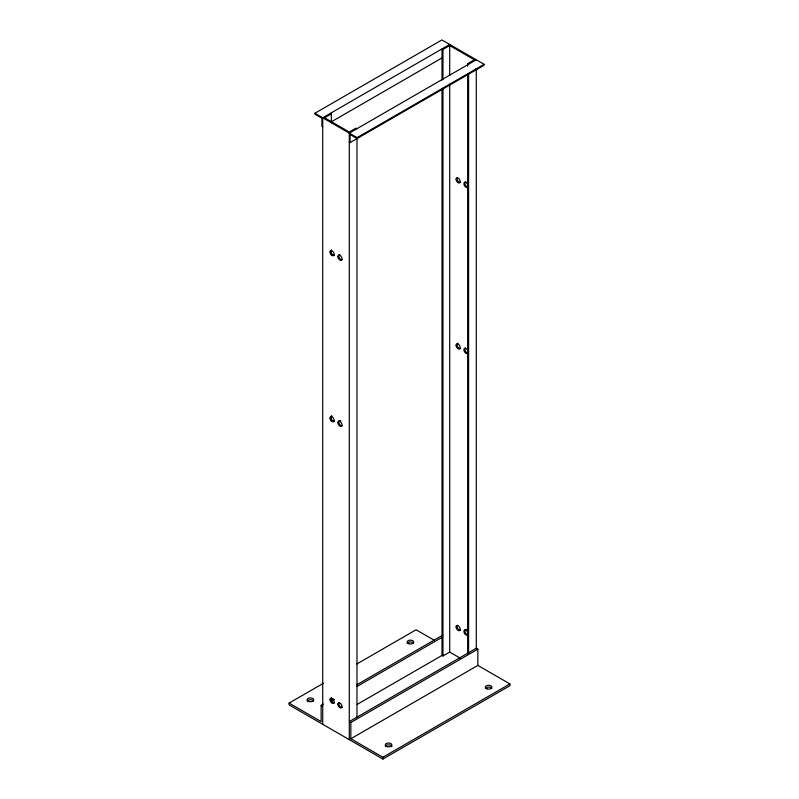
<?xml version="1.0" encoding="UTF-8"?>
<svg xmlns="http://www.w3.org/2000/svg" width="799" height="799" viewBox="0 0 799 799"><rect width="100%" height="100%" fill="white"/><g stroke="black" fill="none" stroke-linecap="round" stroke-linejoin="round"><path stroke-width="1.2" d="M322.716 126.811L321.927 126.362L321.927 118.232L314.896 114.177L314.896 113.268L441.897 39.95L484.104 64.32L484.104 65.218L350.072 142.602L349.293 142.152M449.707 44.464L322.716 117.783L322.716 724.303M331.345 122.627L331.345 113.887L324.604 117.783L349.293 132.035L356.034 128.14L356.983 128.689M442.017 80.1L442.017 48.899L442.966 49.448L449.707 45.553L474.396 59.805L467.655 63.7L467.655 66.197M331.325 121.838L442.177 57.838M476.284 59.805L349.293 133.133L349.293 739.644M314.896 113.268L357.103 137.638L484.104 64.32M477.852 665.417L477.852 649.178L350.851 722.496L350.851 738.745L477.852 665.417L509.902 683.924L509.902 685.732L382.901 759.05L289.098 704.898L289.098 703.09L323.545 683.205M356.903 663.949L416.099 629.772L434.266 640.259M289.098 703.09L321.148 721.597L321.148 705.347L323.305 704.109M330.836 699.754L332.983 698.516M356.664 684.843L442.766 635.135M331.325 701.282L334.551 699.415M357.153 686.371L442.177 637.282M357.153 704.418L443.255 654.711M442.017 88.839L442.017 655.42L442.966 655.969L449.707 652.074L460.444 658.266M350.851 738.745L382.901 757.242L509.902 683.924M467.655 63.7L468.594 64.25M476.284 68.834L477.073 69.283M330.406 113.348L331.345 113.887M477.852 649.178L476.284 648.269L349.293 721.597L350.851 722.496M321.148 705.347L322.716 706.246M476.284 68.544L476.284 648.848M468.594 74.227L468.594 653.292M467.655 73.688L467.655 653.991M449.707 45.553L449.707 75.505M449.707 84.245L449.707 652.074M442.966 49.448L442.966 79.401M442.966 88.14L442.966 655.969M382.901 757.242L382.901 759.05M357.103 137.638L357.103 138.547L350.072 134.482L350.072 142.602M356.983 137.428L356.983 717.732M331.345 249.917L331.345 254.911M331.345 415.899L331.345 420.893M331.345 697.946L331.345 701.692M385.358 746.266A3.316 1.918 0 0 1 388.993 744.858A3.316 1.918 0 0 1 391.87 746.755M485.402 688.498A3.316 1.918 0 0 1 488.608 687.08A3.316 1.918 0 0 1 491.804 688.498M342.302 259.645A2.896 1.678 60 0 1 339.225 257.638A2.896 1.678 60 0 1 339.825 254.491M334.491 255.131A2.896 1.678 60 0 1 331.785 253.782A2.896 1.678 60 0 1 331.255 250.417M334.491 421.203A2.896 1.678 60 0 1 331.405 419.195A2.896 1.678 60 0 1 332.014 416.049M342.302 425.717A2.896 1.678 60 0 1 339.405 424.039A2.896 1.678 60 0 1 339.405 420.693M340.324 420.614A2.896 1.678 60 0 1 340.853 420.833M334.491 702.8A2.896 1.678 60 0 1 331.585 701.132A2.896 1.678 60 0 1 331.585 697.777M342.302 707.315A2.896 1.678 60 0 1 339.605 705.956A2.896 1.678 60 0 1 339.076 702.591M467.934 634.666A2.896 1.678 60 0 1 465.018 631.839A2.896 1.678 60 0 1 466.376 629.432M460.544 630.021A2.896 1.678 60 0 1 457.847 628.673A2.896 1.678 60 0 1 457.318 625.307M460.544 348.424A2.896 1.678 60 0 1 457.467 346.416A2.896 1.678 60 0 1 458.067 343.27M467.934 353.068A2.896 1.678 60 0 1 465.278 350.931A2.896 1.678 60 0 1 465.457 347.915M460.544 182.362A2.896 1.678 60 0 1 457.847 181.003A2.896 1.678 60 0 1 457.318 177.638M467.934 187.006A2.896 1.678 60 0 1 465.128 184.519A2.896 1.678 60 0 1 465.887 181.713M467.745 187.116A2.896 1.678 60 0 1 464.648 185.957A2.896 1.678 60 0 1 464.648 182.332A2.896 1.678 60 0 1 467.745 184.749M467.745 353.188A2.896 1.678 60 0 1 464.648 352.029A2.896 1.678 60 0 1 464.648 348.394A2.896 1.678 60 0 1 467.745 350.811M467.745 634.776A2.896 1.678 60 0 1 464.648 633.627A2.896 1.678 60 0 1 464.648 629.992A2.896 1.678 60 0 1 467.745 632.409M307.196 701.132A3.316 1.918 0 0 1 310.392 699.714A3.316 1.918 0 0 1 313.598 701.132M407.24 643.375A3.316 1.918 0 0 1 410.446 641.957A3.316 1.918 0 0 1 413.642 643.375M386.896 746.606A3.316 1.918 0 0 0 391.87 744.948A3.316 1.918 0 0 0 386.896 743.29A3.316 1.918 0 0 0 386.896 746.606M486.951 688.848A3.316 1.918 0 0 0 491.924 687.19A3.316 1.918 0 0 0 486.951 685.532A3.316 1.918 0 0 0 486.951 688.848M337.857 704.169A2.896 1.678 60 0 0 340.933 707.994A2.896 1.678 60 0 0 340.933 703.889A2.896 1.678 60 0 0 337.857 704.169M330.037 699.654A2.896 1.678 60 0 0 333.113 703.48A2.896 1.678 60 0 0 333.113 699.375A2.896 1.678 60 0 0 330.037 699.654M330.037 418.057A2.896 1.678 60 0 0 333.113 421.882A2.896 1.678 60 0 0 333.113 417.777A2.896 1.678 60 0 0 330.037 418.057M337.857 422.571A2.896 1.678 60 0 0 340.933 426.396A2.896 1.678 60 0 0 340.933 422.291A2.896 1.678 60 0 0 337.857 422.571M330.037 251.985A2.896 1.678 60 0 0 333.113 255.81A2.896 1.678 60 0 0 333.113 251.705A2.896 1.678 60 0 0 330.037 251.985M337.857 256.499A2.896 1.678 60 0 0 340.933 260.324A2.896 1.678 60 0 0 340.933 256.219A2.896 1.678 60 0 0 337.857 256.499M456.099 179.206A2.896 1.678 60 0 0 459.175 183.031A2.896 1.678 60 0 0 459.175 178.936A2.896 1.678 60 0 0 456.099 179.206M456.099 345.278A2.896 1.678 60 0 0 459.175 349.103A2.896 1.678 60 0 0 459.175 344.998A2.896 1.678 60 0 0 456.099 345.278M456.099 626.875A2.896 1.678 60 0 0 459.175 630.701A2.896 1.678 60 0 0 459.175 626.596A2.896 1.678 60 0 0 456.099 626.875M308.734 701.482A3.316 1.918 0 0 0 313.707 699.824A3.316 1.918 0 0 0 308.734 698.166A3.316 1.918 0 0 0 308.734 701.482M408.788 643.724A3.316 1.918 0 0 0 413.762 642.066A3.316 1.918 0 0 0 408.788 640.408A3.316 1.918 0 0 0 408.788 643.724"/></g></svg>
